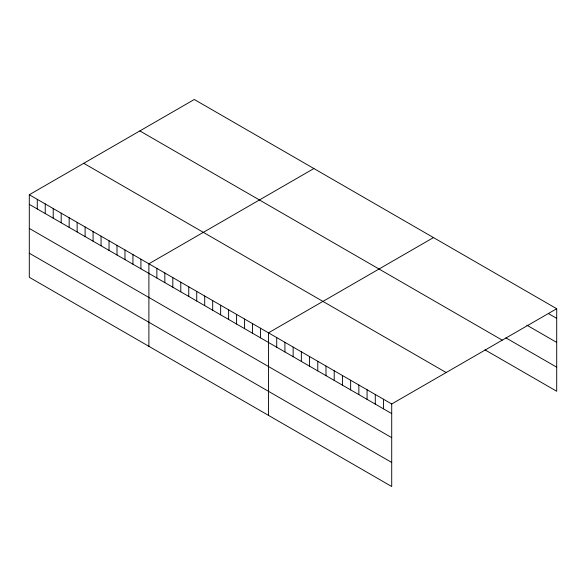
<?xml version="1.0" encoding="UTF-8"?>
<svg xmlns="http://www.w3.org/2000/svg" width="586" height="586" viewBox="0 0 586 586"><rect width="100%" height="100%" fill="white"/><g stroke="black" fill="none" stroke-linecap="round" stroke-linejoin="round"><path stroke-width="0.88" d="M29.3 194.742L391.712 403.974L391.712 486.512L29.3 277.281L29.3 194.742L194.288 99.488L556.7 308.719L556.7 391.258L485.01 349.871M313.884 168.534L148.895 263.788L148.895 346.326M433.479 237.579L268.491 332.833L268.491 415.371M391.712 403.974L556.7 308.719M548.489 313.605L556.7 318.345M526.829 325.164L556.7 342.407M505.916 337.88L556.7 367.195M139.842 130.92L502.253 340.158M83.747 163.304L446.158 372.542M29.3 204.36L391.712 413.599M29.3 228.423L391.712 437.661M29.3 253.218L391.712 462.457M383.5 399.234L383.5 408.86M375.282 394.488L375.282 404.113M367.07 389.749L367.07 399.374M358.852 385.009L358.852 394.627M350.64 380.263L350.64 389.888M342.422 375.523L342.422 385.141M334.21 370.777L334.21 380.402M325.992 366.038L325.992 375.655M317.78 361.291L317.78 370.916M309.569 356.552L309.569 366.177M301.351 351.805L301.351 361.43M293.139 347.066L293.139 356.691M284.921 342.319L284.921 351.944M276.709 337.58L276.709 347.205M260.521 328.233L260.521 337.858M252.544 323.633L252.544 333.251M244.574 319.026L244.574 328.651M236.598 314.426L236.598 324.043M228.628 309.818L228.628 319.443M220.651 305.218L220.651 314.843M212.681 300.611L212.681 310.236M204.704 296.011L204.704 305.636M196.735 291.41L196.735 301.028M188.758 286.803L188.758 296.428M180.788 282.203L180.788 291.828M172.819 277.596L172.819 287.221M164.842 272.995L164.842 282.62M156.872 268.388L156.872 278.013M140.926 259.188L140.926 268.806M132.949 254.58L132.949 264.205M124.979 249.98L124.979 259.605M117.002 245.373L117.002 254.998M109.033 240.773L109.033 250.398M101.056 236.165L101.056 245.79M93.086 231.565L93.086 241.19M85.109 226.965L85.109 236.583M77.14 222.358L77.14 231.983M69.163 217.758L69.163 227.383M61.193 213.15L61.193 222.775M53.216 208.55L53.216 218.175M45.247 203.943L45.247 213.568M37.27 199.343L37.27 208.968"/></g></svg>
